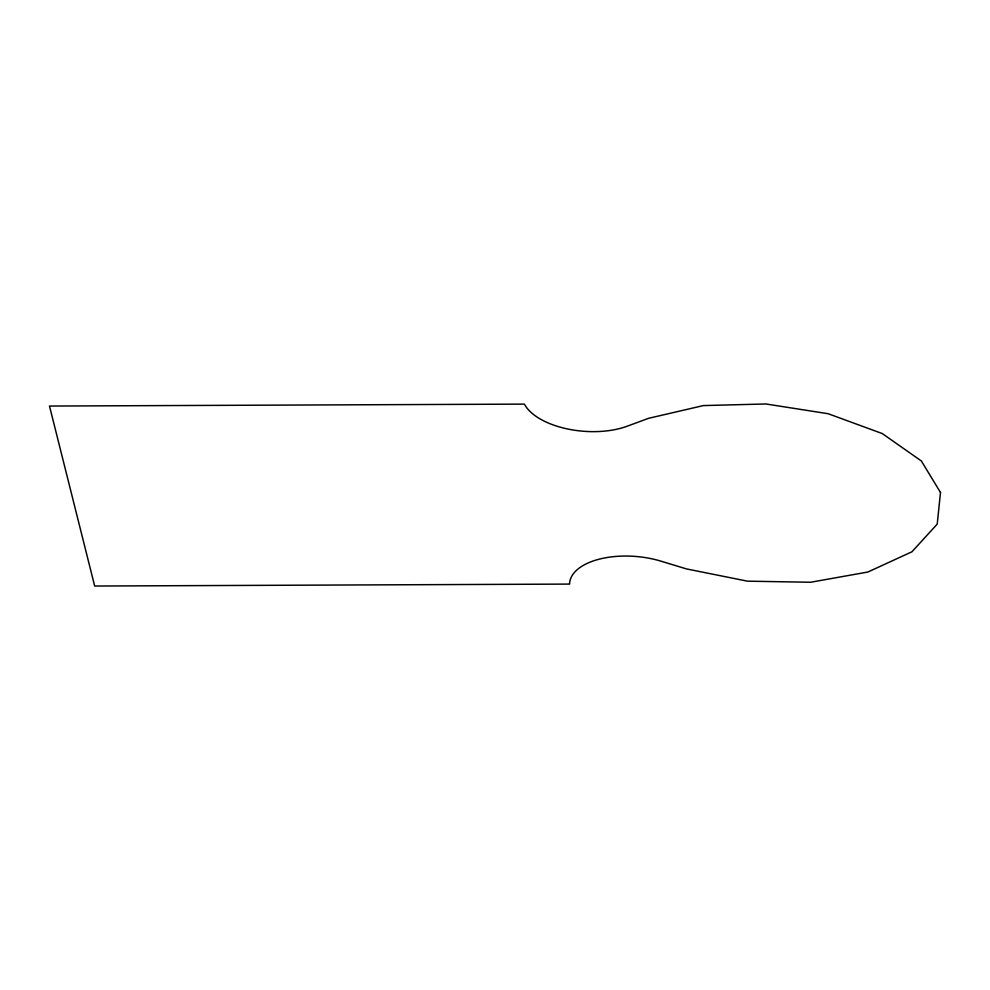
<?xml version="1.0" encoding="UTF-8"?>
<svg xmlns="http://www.w3.org/2000/svg" width="990" height="990" viewBox="0 0 990 990"><rect width="100%" height="100%" fill="white"/><g stroke="black" fill="none" stroke-linecap="round" stroke-linejoin="round"><path stroke-width="1.49" d="M940.5 492.488L937.221 524.106L911.938 551.789L867.871 572.022L810.624 582.256L747.475 581.167L686.429 568.904L660.949 561.157A63.744 31.878 4.6 0 0 569.584 584.088L94.669 586.031L49.5 406.049L524.415 404.118A63.744 31.878 4.6 0 0 627.091 426.245L648.623 418.3L703.395 405.578L765.889 403.97L828.147 413.721L882.263 433.558L921.368 460.981L940.5 492.488"/></g></svg>
